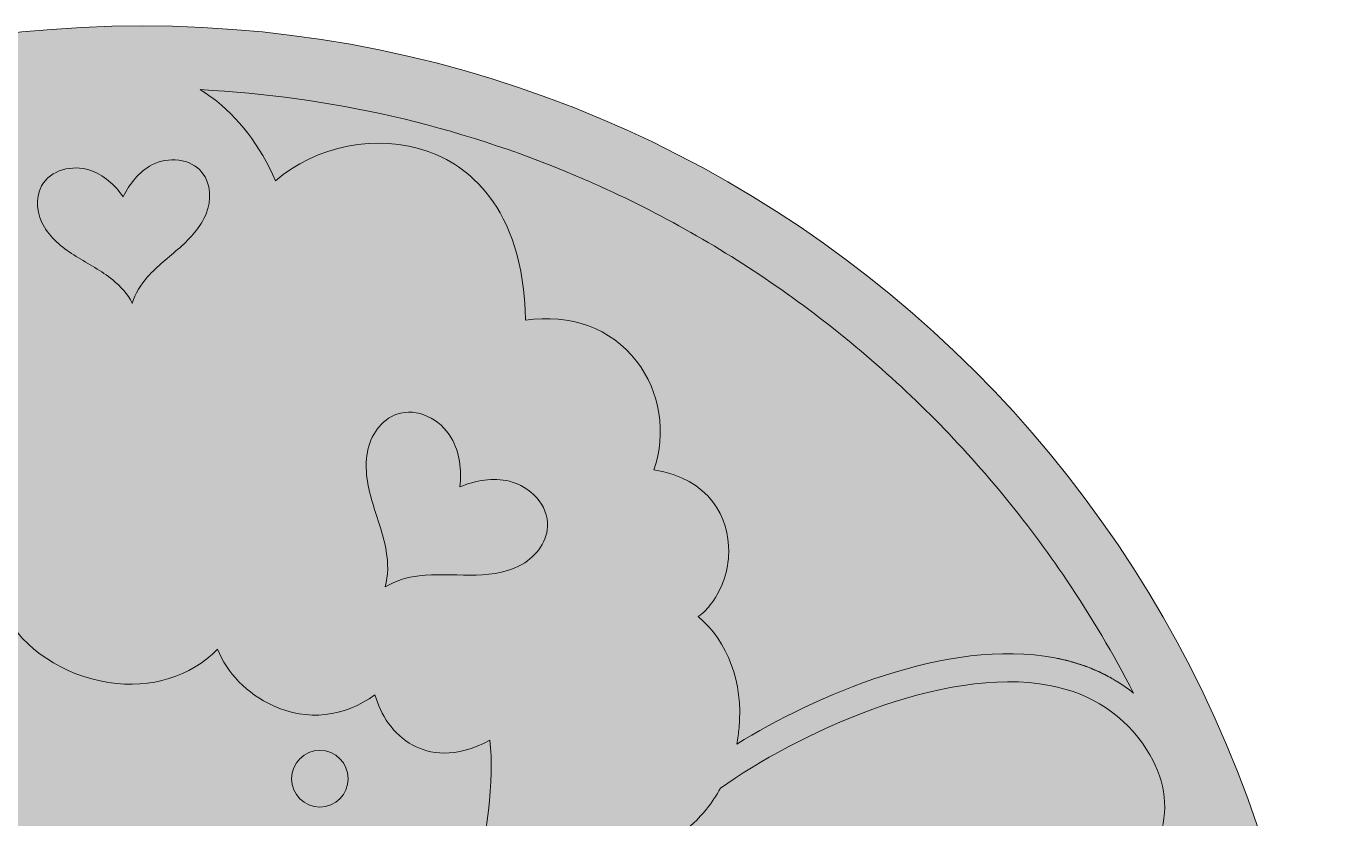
# Model space of a CAD drawing. Header units: inches. Extents: x -4083 to 8083, y -1951 to 5918.
# Drawn here: x 1812 to 3900, y 4639 to 5918 of the extents above; entities that cross this region are included whole.
import ezdxf

# ---------------------------------------------------------------- set-up
doc = ezdxf.new("R2010")
doc.units = ezdxf.units.IN
doc.header["$MEASUREMENT"] = 0
doc.layers.add('1', color=7, linetype='Continuous')

# ---------------------------------------------------------------- blocks, each defined once
blk = doc.blocks.new('block 2')
at = {"layer": '1', "true_color": 0xf19997}
h = blk.add_hatch(color=21, dxfattribs=at)
h.dxf.hatch_style = 2
edge = h.paths.add_edge_path()
edge.add_spline(control_points=[(3900, 4017.7), (3900, 2968.4), (3049.3, 2117.7), (2000, 2117.7), (950.7, 2117.7), (100, 2968.4), (100, 4017.7), (100, 5067.1), (950.7, 5917.7), (2000, 5917.7), (3049.3, 5917.7), (3900, 5067.1), (3900, 4017.7)], knot_values=[0, 0, 0, 0, 1, 1, 1, 2, 2, 2, 3, 3, 3, 4, 4, 4, 4], degree=3, periodic=1)
at = {"layer": '1', "lineweight": 0}
for points, knots in [([(3900, 4017.7), (3900, 2968.4), (3049.3, 2117.7), (2000, 2117.7), (950.7, 2117.7), (100, 2968.4), (100, 4017.7), (100, 5067.1), (950.7, 5917.7), (2000, 5917.7), (3049.3, 5917.7), (3900, 5067.1), (3900, 4017.7)], [0, 0, 0, 0, 1, 1, 1, 2, 2, 2, 3, 3, 3, 4, 4, 4, 4]), ([(2000, 5917.7), (950.7, 5917.7), (100, 5067.1), (100, 4017.7), (100, 2968.4), (950.7, 2117.7), (2000, 2117.7), (3049.3, 2117.7), (3900, 2968.4), (3900, 4017.7), (3900, 5067.1), (3049.3, 5917.7), (2000, 5917.7)], [0, 0, 0, 0, 1, 1, 1, 2, 2, 2, 3, 3, 3, 4, 4, 4, 4]), ([(2000, 5917.7), (950.7, 5917.7), (100, 5067.1), (100, 4017.7), (100, 2968.4), (950.7, 2117.7), (2000, 2117.7), (3049.3, 2117.7), (3900, 2968.4), (3900, 4017.7), (3900, 5067.1), (3049.3, 5917.7), (2000, 5917.7)], [0, 0, 0, 0, 1, 1, 1, 2, 2, 2, 3, 3, 3, 4, 4, 4, 4]), ([(3006, 5509.9), (3101.3, 5445.5), (3190.9, 5371.6), (3272.4, 5290.1), (3353.8, 5208.7), (3427.8, 5119.1), (3492.2, 5023.8), (3531.9, 4965), (3568.1, 4903.8), (3600.6, 4840.8), (3591.7, 4847.9), (3582.5, 4854.5), (3572.8, 4860.4), (3572.7, 4860.5), (3572.6, 4860.5), (3572.5, 4860.5), (3570.2, 4862), (3567.9, 4863.3), (3565.6, 4864.7), (3565.4, 4864.8), (3565.2, 4864.9), (3565.1, 4865), (3557.7, 4869.1), (3550.2, 4873), (3542.4, 4876.5), (3542.1, 4876.6), (3541.8, 4876.7), (3541.5, 4876.8), (3539.3, 4877.8), (3537.1, 4878.8), (3534.8, 4879.7), (3534.3, 4879.9), (3533.7, 4880.2), (3533.2, 4880.4), (3531.1, 4881.2), (3529, 4882), (3527, 4882.8), (3526.4, 4883.1), (3525.8, 4883.3), (3525.3, 4883.5), (3522.9, 4884.4), (3520.4, 4885.3), (3518, 4886.1), (3517.8, 4886.2), (3517.6, 4886.2), (3517.4, 4886.3), (3514.7, 4887.2), (3512, 4888.1), (3509.2, 4889), (3508.8, 4889.1), (3508.3, 4889.2), (3507.9, 4889.4), (3505.7, 4890.1), (3503.5, 4890.7), (3501.2, 4891.3), (3500.4, 4891.6), (3499.5, 4891.8), (3498.6, 4892.1), (3496.8, 4892.6), (3494.9, 4893.1), (3493, 4893.5), (3492, 4893.8), (3491.1, 4894), (3490.1, 4894.3), (3488.2, 4894.7), (3486.2, 4895.2), (3484.3, 4895.6), (3483.4, 4895.8), (3482.6, 4896), (3481.7, 4896.2), (3478.9, 4896.8), (3476.1, 4897.4), (3473.2, 4897.9), (3299.3, 4931), (3085.5, 4835.7), (2959.8, 4758.8), (2961.5, 4767.5), (2962.9, 4776.2), (2963.7, 4785), (2970.5, 4858.4), (2945.4, 4924.2), (2897.8, 4964.4), (2905.8, 4970.4), (2913.1, 4977.8), (2919.7, 4986.6), (2936.5, 5009.1), (2946.5, 5039), (2947, 5068.7), (2947.9, 5123.5), (2916.1, 5187.3), (2826.3, 5201.5), (2846.5, 5260.3), (2836.5, 5327.3), (2798.1, 5376.9), (2757, 5429.9), (2691.5, 5453.5), (2619.1, 5442.6), (2615.4, 5631.2), (2520.2, 5694.3), (2461.8, 5715.2), (2380.2, 5744.5), (2279.2, 5723.5), (2215.5, 5667.8), (2190.4, 5725.1), (2155.8, 5770.2), (2112.4, 5802.3), (2109.3, 5804.5), (2106.3, 5806.6), (2103.2, 5808.7), (2103.1, 5808.8), (2103.1, 5808.8), (2103, 5808.9), (2099.9, 5810.9), (2096.9, 5812.9), (2093.8, 5814.8), (2303.6, 5804.1), (2507.3, 5757.5), (2700.4, 5675.8), (2807, 5630.7), (2909.8, 5574.9), (3006, 5509.9)], [0, 0, 0, 0, 1, 1, 1, 2, 2, 2, 3, 3, 3, 4, 4, 4, 5, 5, 5, 6, 6, 6, 7, 7, 7, 8, 8, 8, 9, 9, 9, 10, 10, 10, 11, 11, 11, 12, 12, 12, 13, 13, 13, 14, 14, 14, 15, 15, 15, 16, 16, 16, 17, 17, 17, 18, 18, 18, 19, 19, 19, 20, 20, 20, 21, 21, 21, 22, 22, 22, 23, 23, 23, 24, 24, 24, 25, 25, 25, 26, 26, 26, 27, 27, 27, 28, 28, 28, 29, 29, 29, 30, 30, 30, 31, 31, 31, 32, 32, 32, 33, 33, 33, 34, 34, 34, 35, 35, 35, 36, 36, 36, 37, 37, 37, 38, 38, 38, 39, 39, 39, 40, 40, 40, 40]), ([(3006, 5509.9), (3101.3, 5445.5), (3190.9, 5371.6), (3272.4, 5290.1), (3353.8, 5208.7), (3427.8, 5119.1), (3492.2, 5023.8), (3531.9, 4965), (3568.1, 4903.8), (3600.6, 4840.8), (3565.2, 4869.4), (3522.6, 4888.5), (3473.2, 4897.9), (3299.3, 4931), (3085.5, 4835.7), (2959.8, 4758.8), (2961.5, 4767.5), (2962.9, 4776.2), (2963.7, 4785), (2970.5, 4858.4), (2945.4, 4924.2), (2897.8, 4964.4), (2905.8, 4970.4), (2913.1, 4977.8), (2919.7, 4986.6), (2936.5, 5009.1), (2946.5, 5039), (2947, 5068.7), (2947.9, 5123.5), (2916.1, 5187.3), (2826.3, 5201.5), (2846.5, 5260.3), (2836.5, 5327.3), (2798.1, 5376.9), (2757, 5429.9), (2691.5, 5453.5), (2619.1, 5442.6), (2615.4, 5631.2), (2520.2, 5694.3), (2461.8, 5715.2), (2380.2, 5744.5), (2279.2, 5723.5), (2215.5, 5667.8), (2190.4, 5725.1), (2155.8, 5770.2), (2112.4, 5802.3), (2106.3, 5806.7), (2100.1, 5810.9), (2093.8, 5814.8), (2303.6, 5804.1), (2507.3, 5757.5), (2700.4, 5675.8), (2807, 5630.7), (2909.8, 5574.9), (3006, 5509.9)], [0, 0, 0, 0, 1, 1, 1, 2, 2, 2, 3, 3, 3, 4, 4, 4, 5, 5, 5, 6, 6, 6, 7, 7, 7, 8, 8, 8, 9, 9, 9, 10, 10, 10, 11, 11, 11, 12, 12, 12, 13, 13, 13, 14, 14, 14, 15, 15, 15, 16, 16, 16, 17, 17, 17, 18, 18, 18, 18]), ([(1984.1, 5470), (1984.1, 5470.1), (1984.1, 5470.1), (1984, 5470.1), (1984, 5470.1), (1984, 5470.1), (1984, 5470), (1984, 5470), (1984, 5470.2), (1984, 5470.2), (1976.8, 5484.8), (1965.4, 5497.5), (1952.6, 5507.8), (1934.4, 5522.6), (1913.4, 5533.3), (1893.5, 5545.7), (1873.7, 5558.1), (1854.5, 5572.7), (1842.3, 5592.7), (1830.2, 5612.8), (1826.4, 5639.1), (1837.8, 5659.6), (1852.2, 5685.4), (1887.5, 5694.2), (1915.6, 5684.9), (1937.9, 5677.5), (1955.8, 5661.2), (1969.6, 5642), (1980, 5663.2), (1995, 5682.3), (2015.8, 5693.3), (2041.9, 5707.1), (2078.2, 5704.3), (2096.7, 5681.3), (2111.4, 5663), (2112, 5636.4), (2103.4, 5614.6), (2094.7, 5592.9), (2078.2, 5575.2), (2060.7, 5559.7), (2043.2, 5544.2), (2024.3, 5530.1), (2008.8, 5512.6), (1997.9, 5500.2), (1988.7, 5485.8), (1984.1, 5470.2), (1984.1, 5470.2), (1984.1, 5470), (1984.1, 5470)], [0, 0, 0, 0, 1, 1, 1, 2, 2, 2, 3, 3, 3, 4, 4, 4, 5, 5, 5, 6, 6, 6, 7, 7, 7, 8, 8, 8, 9, 9, 9, 10, 10, 10, 11, 11, 11, 12, 12, 12, 13, 13, 13, 14, 14, 14, 15, 15, 15, 16, 16, 16, 16]), ([(2593, 5182.9), (2626.6, 5174.8), (2656.1, 5144.2), (2654.5, 5109.7), (2653.1, 5082.4), (2633.1, 5058.7), (2608.7, 5046.3), (2584.3, 5034), (2556.2, 5031.4), (2528.9, 5031.4), (2501.6, 5031.3), (2474.1, 5033.7), (2447, 5030.3), (2427.9, 5028), (2408.7, 5022.5), (2392.5, 5012.4), (2392.5, 5012.4), (2392.5, 5012.3), (2392.5, 5012.3), (2392.5, 5012.4), (2392.5, 5012.4), (2392.5, 5012.4), (2392.5, 5012.4), (2392.4, 5012.4), (2392.4, 5012.4), (2392.4, 5012.4), (2392.5, 5012.5), (2392.5, 5012.5), (2397.5, 5030.8), (2397.4, 5050.8), (2394.2, 5069.8), (2389.7, 5096.7), (2379.6, 5122.4), (2371.9, 5148.6), (2364.2, 5174.8), (2358.7, 5202.5), (2363.6, 5229.3), (2368.5, 5256.2), (2385.6, 5282.2), (2411.4, 5291.2), (2444, 5302.6), (2481.7, 5283), (2499, 5253.1), (2512.7, 5229.5), (2515.8, 5201.3), (2513, 5173.8), (2538.5, 5184.3), (2566.4, 5189.4), (2593, 5182.9)], [0, 0, 0, 0, 1, 1, 1, 2, 2, 2, 3, 3, 3, 4, 4, 4, 5, 5, 5, 6, 6, 6, 7, 7, 7, 8, 8, 8, 9, 9, 9, 10, 10, 10, 11, 11, 11, 12, 12, 12, 13, 13, 13, 14, 14, 14, 15, 15, 15, 16, 16, 16, 16]), ([(1530, 4948.8), (1564.5, 4918.4), (1612.2, 4902.6), (1661.7, 4907), (1709.6, 4911.2), (1750.5, 4933.5), (1777.9, 4968.9), (1809.3, 4912.4), (1872.3, 4869.5), (1945.8, 4858.3), (2015.2, 4847.6), (2077.8, 4867.4), (2121.9, 4911.9), (2136.9, 4874.2), (2169.1, 4840.1), (2211.2, 4820.8), (2266.8, 4795.3), (2326, 4802.2), (2375.9, 4838.4), (2385, 4806.2), (2404.9, 4774.4), (2437.3, 4756.9), (2463.3, 4742.9), (2504.6, 4734.5), (2561.4, 4764.9), (2568.6, 4701.1), (2558, 4608.6), (2532, 4517.6), (2497.8, 4397.4), (2444, 4300.9), (2380, 4244.4), (2321.2, 4249.5), (2260.1, 4240.4), (2204.6, 4216.7), (2117, 4179.4), (2040.5, 4111.8), (1976.9, 4015.8), (1913.3, 4111.8), (1836.8, 4179.4), (1749.2, 4216.7), (1669.3, 4250.8), (1576.7, 4254.4), (1496.9, 4229.1), (1357.8, 4373.5), (1317.5, 4525.3), (1308.4, 4627.8), (1297.9, 4744.4), (1322.8, 4843.6), (1353.7, 4907.3), (1378, 4887.2), (1414, 4877.9), (1450, 4884.7), (1481.1, 4890.5), (1514, 4910.3), (1530, 4948.8)], [0, 0, 0, 0, 1, 1, 1, 2, 2, 2, 3, 3, 3, 4, 4, 4, 5, 5, 5, 6, 6, 6, 7, 7, 7, 8, 8, 8, 9, 9, 9, 10, 10, 10, 11, 11, 11, 12, 12, 12, 13, 13, 13, 14, 14, 14, 15, 15, 15, 16, 16, 16, 17, 17, 17, 18, 18, 18, 18]), ([(3326, 4308.6), (3329.2, 4297.8), (3339.8, 4291), (3350.9, 4292.6), (3507.1, 4315.2), (3606.6, 4249), (3647.5, 4179.4), (3688.5, 4109.8), (3681.5, 4026.9), (3628.8, 3957.6), (3599.1, 3918.6), (3540.5, 3897.1), (3468, 3898.8), (3386.6, 3900.5), (3306.8, 3931.7), (3278.2, 3972.9), (3271.7, 3982.4), (3259.1, 3985.4), (3248.9, 3980), (3238.8, 3974.5), (3234.4, 3962.4), (3238.6, 3951.7), (3276.6, 3856.2), (3256.9, 3774.8), (3185.7, 3734.1), (3122.2, 3697.8), (3023.5, 3702.6), (2968.5, 3773.6), (2967, 3775.4), (2965.3, 3777), (2963.5, 3778.3), (3007.7, 3819.8), (3038, 3871.6), (3049.2, 3926.8), (3064.8, 4003.7), (3044, 4086.4), (2987.2, 4172.9), (2941.4, 4242.6), (2872.2, 4314.9), (2781.3, 4388), (2790.5, 4398.7), (2798.6, 4410.4), (2805.2, 4422.4), (2831.5, 4470.2), (2841, 4533.6), (2812.2, 4582.5), (2851.5, 4597.4), (2885.3, 4621.7), (2911.2, 4653.9), (2919.6, 4664.4), (2927.1, 4675.7), (2933.7, 4687.6), (3053.8, 4773.1), (3291.7, 4886.4), (3464.8, 4853.5), (3533, 4840.5), (3585.8, 4805.6), (3621.6, 4749.9), (3650.5, 4704.9), (3657.8, 4660), (3643.9, 4612.6), (3598.3, 4456.7), (3340.8, 4336.7), (3338.2, 4335.5), (3328, 4330.8), (3322.8, 4319.4), (3326, 4308.6)], [0, 0, 0, 0, 1, 1, 1, 2, 2, 2, 3, 3, 3, 4, 4, 4, 5, 5, 5, 6, 6, 6, 7, 7, 7, 8, 8, 8, 9, 9, 9, 10, 10, 10, 11, 11, 11, 12, 12, 12, 13, 13, 13, 14, 14, 14, 15, 15, 15, 16, 16, 16, 17, 17, 17, 18, 18, 18, 19, 19, 19, 20, 20, 20, 21, 21, 21, 22, 22, 22, 22]), ([(2241.2, 4702.9), (2241.2, 4728.1), (2261.7, 4748.6), (2287, 4748.6), (2312.2, 4748.6), (2332.7, 4728.1), (2332.7, 4702.9), (2332.7, 4677.6), (2312.2, 4657.1), (2287, 4657.1), (2261.7, 4657.1), (2241.2, 4677.6), (2241.2, 4702.9)], [0, 0, 0, 0, 1, 1, 1, 2, 2, 2, 3, 3, 3, 4, 4, 4, 4])]:
    blk.add_open_spline(points, degree=3, knots=knots, dxfattribs=at)

msp = doc.modelspace()

# ---------------------------------------------------------------- block references
at = {"layer": '1'}
msp.add_blockref('block 2', (0, 0), dxfattribs=at)

doc.saveas('drawing.dxf')
